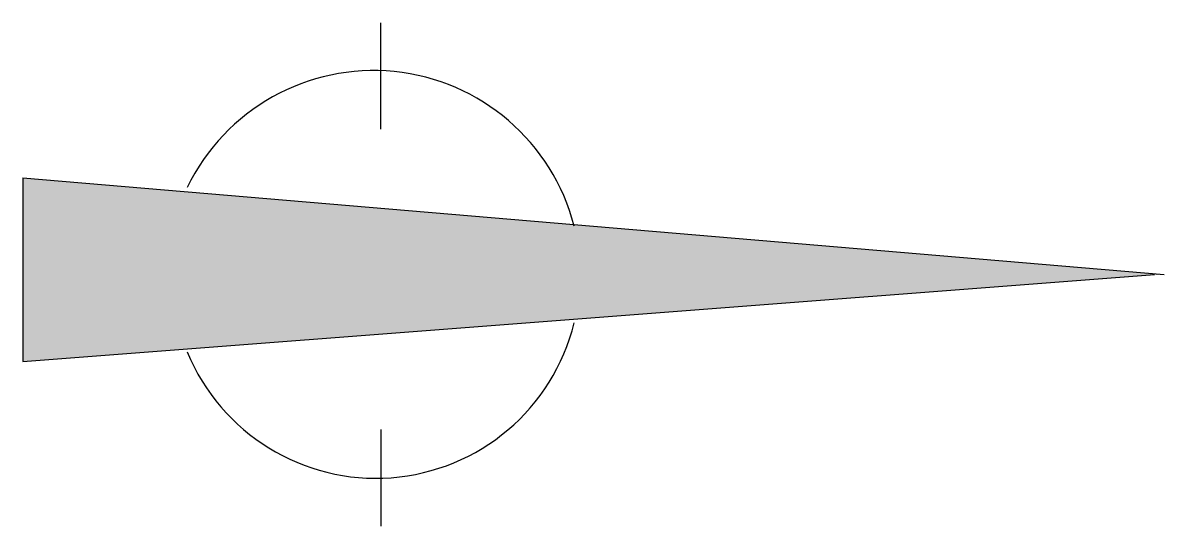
# Model space of a CAD drawing. Extents: x -0.291 to 0.653, y -0.86 to -0.444.
import ezdxf

# ---------------------------------------------------------------- set-up
doc = ezdxf.new("R2010")
doc.units = 0
doc.layers.get('0').update_dxf_attribs({"linetype": 'CONTINUOUS'})

msp = doc.modelspace()

# ---------------------------------------------------------------- linework, layer by layer
at = {"color": 0, "linetype": 'CONTINUOUS'}
for p, q in [((0.00462, -0.53175), (0.00462, -0.44375)), ((-0.29138, -0.57175), (0.65262, -0.65175)), ((-0.29138, -0.57175), (-0.29138, -0.72375)), ((-0.29138, -0.72375), (0.64462, -0.65175)), ((0.00462, -0.77975), (0.00462, -0.85975))]:
    msp.add_line(p, q, dxfattribs=at)
for centre, radius, start, end in [((-0.00125, -0.65448), 0.17129, 14.44574, 154.13416), ((0.00069, -0.65132), 0.16885, 202.4317, 346.14715)]:
    msp.add_arc(centre, radius, start, end, dxfattribs=at)
at = {"color": 0}
msp.add_solid([(-0.29138, -0.57175), (0.65262, -0.65175), (-0.29138, -0.72375)], dxfattribs=at)

doc.saveas('drawing.dxf')
